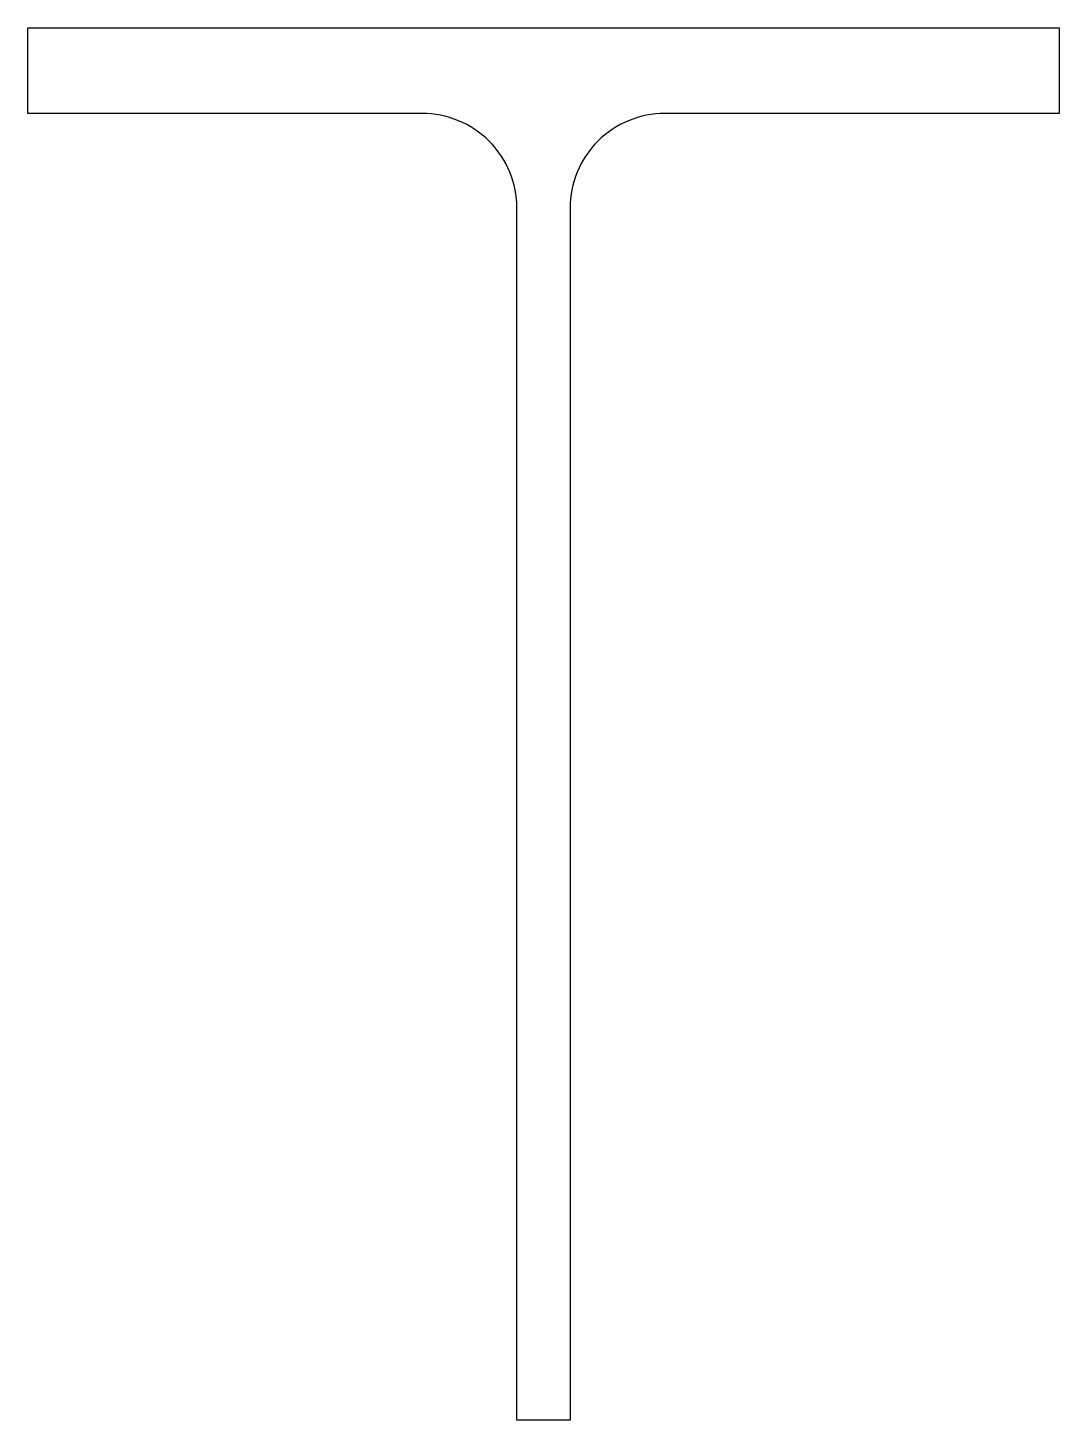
# Model space of a CAD drawing. Header units: inches. Extents: x -5 to 5, y -6.8 to 6.8.
import ezdxf

# ---------------------------------------------------------------- set-up
doc = ezdxf.new("R2010")
doc.units = ezdxf.units.IN
doc.layers.add('steel', color=7, linetype='Continuous')

msp = doc.modelspace()

# ---------------------------------------------------------------- linework, layer by layer
at = {"layer": 'steel'}
msp.add_lwpolyline([(5, 5.92), (1.1775, 5.92, 0.4142136), (0.2575, 5), (0.2575, -6.75), (-0.2575, -6.75), (-0.2575, 5, 0.4142136), (-1.1775, 5.92), (-5, 5.92), (-5, 6.75), (5, 6.75)], format="xyb", close=True, dxfattribs=at)

doc.saveas('drawing.dxf')
